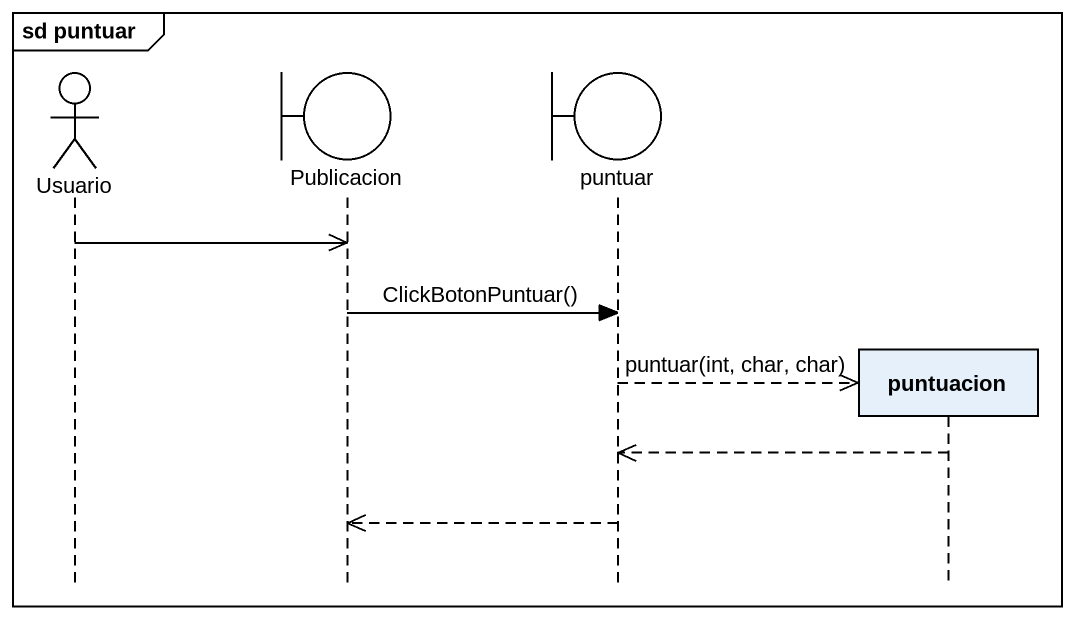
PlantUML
@startuml
mainframe sd puntuar
hide footbox
actor Usuario
boundary Publicacion
boundary puntuar
participant puntuacion

Usuario ->> Publicacion
Publicacion -> puntuar : ClickBotonPuntuar()
puntuar -->> puntuacion ** : puntuar(int, char, char)
puntuacion -->> puntuar
puntuar -->> Publicacion
@enduml
